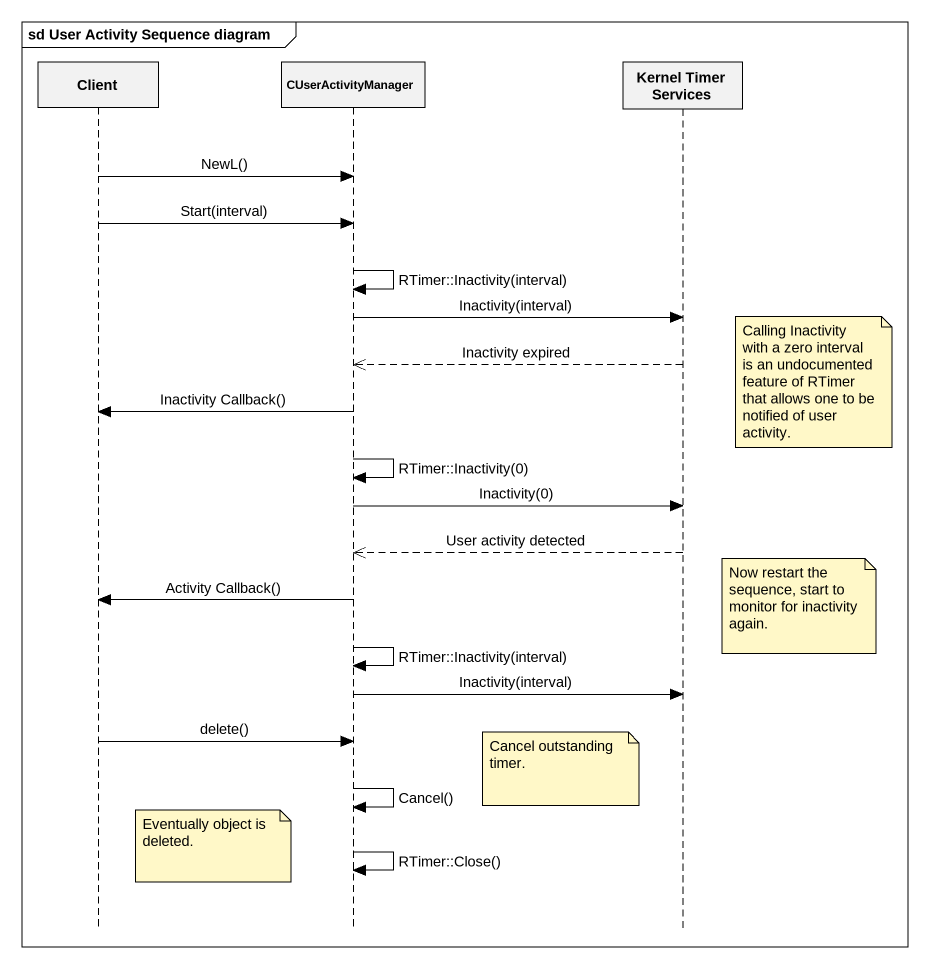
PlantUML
@startuml
mainframe sd User Activity Sequence diagram
hide footbox
participant Client
participant CUserActivityManager
participant "Kernel Timer Services" as Kernel_Timer_Services

Client -> CUserActivityManager : NewL()
Client -> CUserActivityManager : Start(interval)
CUserActivityManager -> CUserActivityManager : RTimer::Inactivity(interval)
CUserActivityManager -> Kernel_Timer_Services : Inactivity(interval)
Kernel_Timer_Services -->> CUserActivityManager : Inactivity expired
note right of Kernel_Timer_Services : Calling Inactivity with a zero interval is an undocumented feature of RTimer that allows one to be notified of user activity.
CUserActivityManager -> Client : Inactivity Callback()
CUserActivityManager -> CUserActivityManager : RTimer::Inactivity(0)
CUserActivityManager -> Kernel_Timer_Services : Inactivity(0)
Kernel_Timer_Services -->> CUserActivityManager : User activity detected
CUserActivityManager -> Client : Activity Callback()
note right of Kernel_Timer_Services : Now restart the sequence, start to monitor for inactivity again.
CUserActivityManager -> CUserActivityManager : RTimer::Inactivity(interval)
CUserActivityManager -> Kernel_Timer_Services : Inactivity(interval)
Client -> CUserActivityManager : delete()
note left of Kernel_Timer_Services : Cancel outstanding timer.
CUserActivityManager -> CUserActivityManager : Cancel()
note right of Client : Eventually object is deleted.
CUserActivityManager -> CUserActivityManager : RTimer::Close()
@enduml
